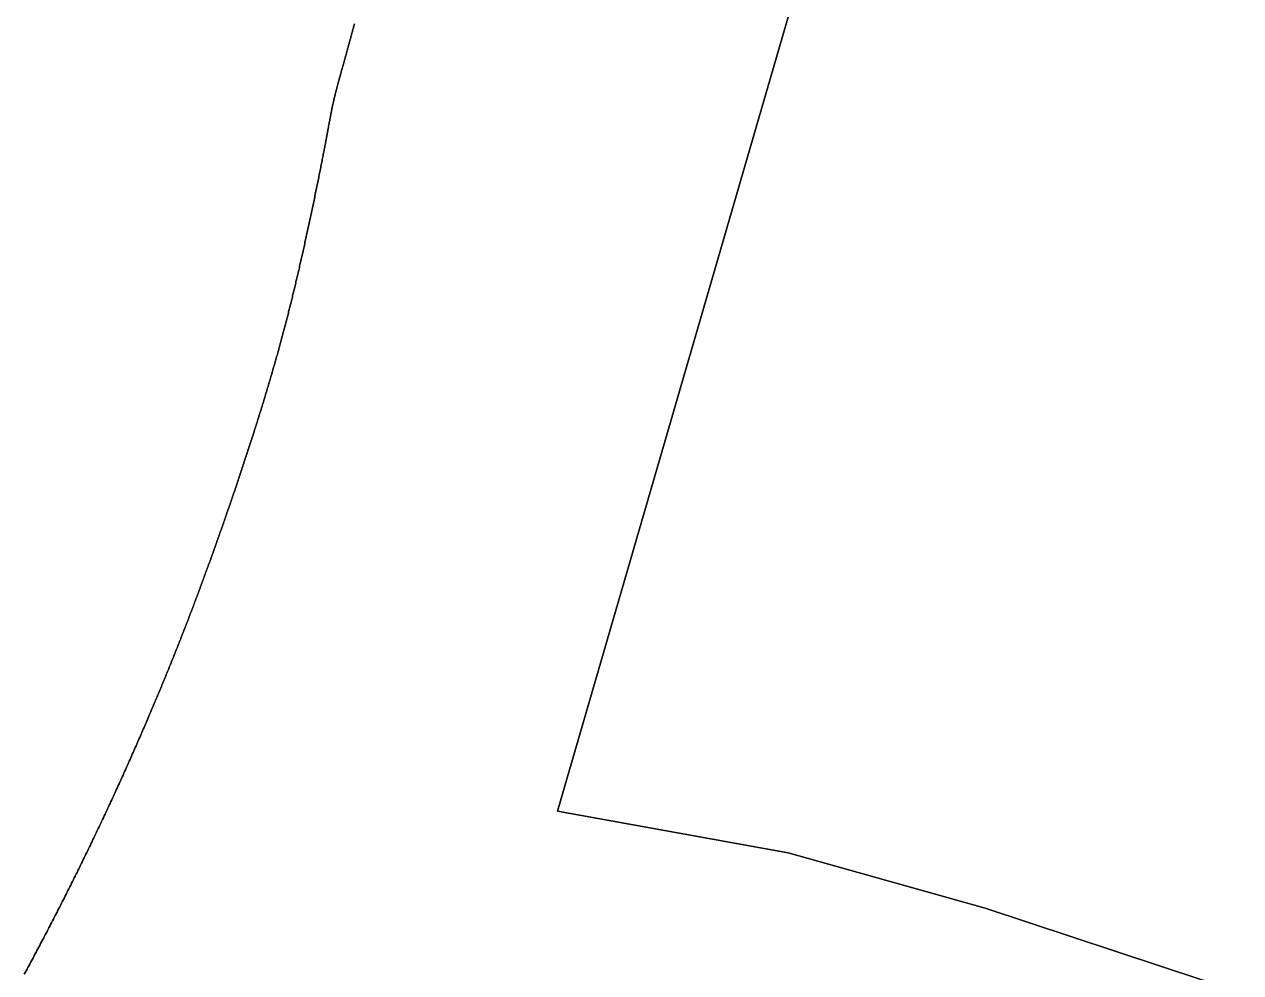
# Model space of a CAD drawing. Header units: inches. Extents: x 130170 to 284068, y 377793 to 804530.
# Drawn here: x 260596.8 to 260664.2, y 746293.5 to 746346.1 of the extents above; entities that cross this region are included whole.
import ezdxf

# ---------------------------------------------------------------- set-up
doc = ezdxf.new("R2010")
doc.units = ezdxf.units.IN
doc.header["$MEASUREMENT"] = 0
doc.layers.add('muni_il', color=7, linetype='Continuous')

msp = doc.modelspace()

# ---------------------------------------------------------------- linework, layer by layer
at = {"layer": 'muni_il'}
for points in [[(260754.781, 747530.375), (260754.516, 747438.375), (260754.219, 747328.938), (260744.016, 747241.375), (260757.781, 747179.188), (260746.219, 746984), (260731.625, 746822.375), (260701.984, 746720.062), (260696.672, 746692.375), (260695.016, 746602.75), (260685.453, 746523.188), (260656.688, 746406.938), (260626.344, 746302.5), (260639.141, 746300.188), (260650.062, 746297.125), (260662.125, 746293.125), (260756.85, 746272.963), (260806.032, 746262.021), (261717.828, 746059.438), (261715.418, 746000.168), (261660.703, 744654.562)], [(261660.703, 744654.562), (261715.418, 746000.168), (261717.828, 746059.438), (260806.032, 746262.021), (260756.85, 746272.963), (260662.125, 746293.125), (260650.062, 746297.125), (260639.141, 746300.188), (260626.344, 746302.5), (260656.688, 746406.938), (260685.453, 746523.188), (260695.016, 746602.75), (260696.672, 746692.375), (260701.984, 746720.062), (260731.625, 746822.375), (260746.219, 746984), (260757.781, 747179.188), (260744.016, 747241.375), (260754.219, 747328.938), (260754.516, 747438.375), (260754.781, 747530.375)], [(260596.788, 746293.471), (260596.838, 746293.563), (260596.888, 746293.655), (260596.937, 746293.747), (260596.987, 746293.84), (260597.037, 746293.932), (260597.087, 746294.025), (260597.137, 746294.118), (260597.187, 746294.212), (260597.238, 746294.305), (260597.288, 746294.399), (260597.338, 746294.493), (260597.388, 746294.587), (260597.439, 746294.682), (260597.489, 746294.777), (260597.539, 746294.872), (260597.59, 746294.967), (260597.64, 746295.062), (260597.691, 746295.158), (260597.741, 746295.253), (260597.792, 746295.349), (260597.842, 746295.446), (260597.893, 746295.542), (260597.943, 746295.638), (260597.994, 746295.735), (260598.045, 746295.832), (260598.095, 746295.929), (260598.146, 746296.027), (260598.197, 746296.124), (260598.247, 746296.222), (260598.298, 746296.319), (260598.348, 746296.417), (260598.399, 746296.515), (260598.45, 746296.614), (260598.5, 746296.712), (260598.551, 746296.811), (260598.602, 746296.909), (260598.652, 746297.008), (260598.703, 746297.107), (260598.754, 746297.206), (260598.804, 746297.305), (260598.855, 746297.405), (260598.905, 746297.504), (260598.956, 746297.604), (260599.006, 746297.703), (260599.057, 746297.803), (260599.107, 746297.903), (260599.157, 746298.003), (260599.208, 746298.103), (260599.258, 746298.203), (260599.308, 746298.304), (260599.359, 746298.404), (260599.409, 746298.504), (260599.459, 746298.605), (260599.509, 746298.706), (260599.559, 746298.806), (260599.609, 746298.907), (260599.659, 746299.008), (260599.709, 746299.109), (260599.759, 746299.209), (260599.808, 746299.31), (260599.858, 746299.411), (260599.908, 746299.512), (260599.957, 746299.613), (260600.007, 746299.714), (260600.056, 746299.815), (260600.106, 746299.916), (260600.155, 746300.017), (260600.204, 746300.118), (260600.253, 746300.219), (260600.302, 746300.32), (260600.351, 746300.422), (260600.4, 746300.523), (260600.449, 746300.624), (260600.497, 746300.725), (260600.546, 746300.826), (260600.594, 746300.927), (260600.643, 746301.028), (260600.691, 746301.128), (260600.739, 746301.229), (260600.787, 746301.33), (260600.835, 746301.431), (260600.883, 746301.532), (260600.931, 746301.632), (260600.979, 746301.733), (260601.026, 746301.833), (260601.074, 746301.934), (260601.121, 746302.034), (260601.168, 746302.134), (260601.215, 746302.234), (260601.262, 746302.334), (260601.309, 746302.434), (260601.356, 746302.534), (260601.402, 746302.634), (260601.449, 746302.734), (260601.495, 746302.833), (260601.541, 746302.933), (260601.587, 746303.032), (260601.633, 746303.131), (260601.679, 746303.23), (260601.724, 746303.329), (260601.77, 746303.428), (260601.815, 746303.527), (260601.861, 746303.625), (260601.906, 746303.723), (260601.951, 746303.822), (260601.995, 746303.92), (260602.04, 746304.018), (260602.084, 746304.115), (260602.129, 746304.213), (260602.173, 746304.31), (260602.217, 746304.407), (260602.261, 746304.504), (260602.305, 746304.601), (260602.348, 746304.698), (260602.392, 746304.794), (260602.435, 746304.89), (260602.478, 746304.986), (260602.521, 746305.082), (260602.564, 746305.178), (260602.606, 746305.273), (260602.649, 746305.369), (260602.691, 746305.464), (260602.733, 746305.558), (260602.775, 746305.653), (260602.817, 746305.747), (260602.858, 746305.841), (260602.9, 746305.935), (260602.941, 746306.029), (260602.982, 746306.122), (260603.023, 746306.216), (260603.064, 746306.309), (260603.105, 746306.401), (260603.145, 746306.494), (260603.185, 746306.586), (260603.226, 746306.678), (260603.265, 746306.77), (260603.305, 746306.861), (260603.345, 746306.953), (260603.384, 746307.044), (260603.423, 746307.135), (260603.463, 746307.225), (260603.501, 746307.315), (260603.54, 746307.405), (260603.579, 746307.495), (260603.617, 746307.585), (260603.655, 746307.674), (260603.693, 746307.763), (260603.731, 746307.852), (260603.769, 746307.94), (260603.806, 746308.029), (260603.844, 746308.116), (260603.881, 746308.204), (260603.918, 746308.292), (260603.955, 746308.379), (260603.991, 746308.466), (260604.028, 746308.553), (260604.064, 746308.639), (260604.101, 746308.725), (260604.137, 746308.811), (260604.173, 746308.897), (260604.208, 746308.982), (260604.244, 746309.067), (260604.279, 746309.152), (260604.314, 746309.237), (260604.349, 746309.321), (260604.384, 746309.406), (260604.419, 746309.489), (260604.454, 746309.573), (260604.488, 746309.657), (260604.522, 746309.74), (260604.556, 746309.823), (260604.59, 746309.905), (260604.624, 746309.988), (260604.658, 746310.07), (260604.691, 746310.152), (260604.725, 746310.234), (260604.758, 746310.316), (260604.791, 746310.397), (260604.824, 746310.478), (260604.857, 746310.559), (260604.889, 746310.64), (260604.922, 746310.72), (260604.954, 746310.8), (260604.987, 746310.881), (260605.019, 746310.961), (260605.051, 746311.04), (260605.083, 746311.12), (260605.114, 746311.199), (260605.146, 746311.278), (260605.177, 746311.357), (260605.209, 746311.436), (260605.24, 746311.514), (260605.271, 746311.593), (260605.302, 746311.671), (260605.333, 746311.749), (260605.364, 746311.827), (260605.395, 746311.905), (260605.425, 746311.982), (260605.456, 746312.06), (260605.486, 746312.137), (260605.516, 746312.215), (260605.547, 746312.292), (260605.577, 746312.369), (260605.607, 746312.446), (260605.637, 746312.522), (260605.666, 746312.599), (260605.696, 746312.675), (260605.726, 746312.752), (260605.755, 746312.828), (260605.785, 746312.904), (260605.814, 746312.98), (260605.844, 746313.057), (260605.873, 746313.133), (260605.902, 746313.208), (260605.931, 746313.284), (260605.96, 746313.36), (260605.989, 746313.436), (260606.018, 746313.511), (260606.047, 746313.587), (260606.076, 746313.663), (260606.104, 746313.738), (260606.133, 746313.814), (260606.162, 746313.889), (260606.19, 746313.965), (260606.219, 746314.04), (260606.247, 746314.116), (260606.276, 746314.191), (260606.304, 746314.267), (260606.333, 746314.342), (260606.361, 746314.418), (260606.389, 746314.493), (260606.418, 746314.569), (260606.446, 746314.644), (260606.474, 746314.72), (260606.502, 746314.796), (260606.53, 746314.871), (260606.559, 746314.947), (260606.587, 746315.023), (260606.615, 746315.099), (260606.643, 746315.174), (260606.671, 746315.25), (260606.699, 746315.326), (260606.727, 746315.402), (260606.755, 746315.479), (260606.783, 746315.555), (260606.811, 746315.631), (260606.839, 746315.708), (260606.867, 746315.784), (260606.895, 746315.861), (260606.923, 746315.937), (260606.951, 746316.014), (260606.979, 746316.091), (260607.007, 746316.168), (260607.035, 746316.245), (260607.063, 746316.322), (260607.091, 746316.4), (260607.119, 746316.477), (260607.147, 746316.555), (260607.175, 746316.632), (260607.203, 746316.71), (260607.231, 746316.788), (260607.259, 746316.866), (260607.287, 746316.944), (260607.315, 746317.023), (260607.344, 746317.101), (260607.372, 746317.18), (260607.4, 746317.259), (260607.428, 746317.338), (260607.456, 746317.417), (260607.484, 746317.496), (260607.512, 746317.576), (260607.541, 746317.655), (260607.569, 746317.735), (260607.597, 746317.815), (260607.625, 746317.895), (260607.654, 746317.975), (260607.682, 746318.055), (260607.71, 746318.135), (260607.738, 746318.216), (260607.767, 746318.296), (260607.795, 746318.377), (260607.823, 746318.458), (260607.852, 746318.54), (260607.88, 746318.621), (260607.908, 746318.702), (260607.937, 746318.784), (260607.965, 746318.865), (260607.994, 746318.947), (260608.022, 746319.029), (260608.05, 746319.111), (260608.079, 746319.194), (260608.107, 746319.276), (260608.136, 746319.359), (260608.164, 746319.441), (260608.193, 746319.524), (260608.221, 746319.607), (260608.25, 746319.69), (260608.278, 746319.773), (260608.307, 746319.856), (260608.335, 746319.939), (260608.363, 746320.023), (260608.392, 746320.106), (260608.42, 746320.19), (260608.449, 746320.273), (260608.477, 746320.357), (260608.506, 746320.441), (260608.534, 746320.525), (260608.562, 746320.609), (260608.591, 746320.693), (260608.619, 746320.777), (260608.647, 746320.861), (260608.675, 746320.946), (260608.704, 746321.03), (260608.732, 746321.114), (260608.76, 746321.199), (260608.788, 746321.283), (260608.816, 746321.368), (260608.845, 746321.452), (260608.873, 746321.536), (260608.901, 746321.621), (260608.929, 746321.706), (260608.956, 746321.79), (260608.984, 746321.875), (260609.012, 746321.959), (260609.04, 746322.043), (260609.068, 746322.128), (260609.095, 746322.212), (260609.123, 746322.297), (260609.151, 746322.381), (260609.178, 746322.465), (260609.206, 746322.55), (260609.233, 746322.634), (260609.26, 746322.718), (260609.288, 746322.802), (260609.315, 746322.886), (260609.342, 746322.97), (260609.369, 746323.054), (260609.396, 746323.138), (260609.423, 746323.221), (260609.45, 746323.305), (260609.476, 746323.388), (260609.503, 746323.472), (260609.53, 746323.555), (260609.556, 746323.638), (260609.582, 746323.721), (260609.609, 746323.804), (260609.635, 746323.886), (260609.661, 746323.969), (260609.687, 746324.051), (260609.713, 746324.134), (260609.739, 746324.216), (260609.764, 746324.298), (260609.79, 746324.379), (260609.815, 746324.461), (260609.841, 746324.542), (260609.866, 746324.623), (260609.891, 746324.704), (260609.916, 746324.785), (260609.941, 746324.866), (260609.966, 746324.946), (260609.991, 746325.026), (260610.015, 746325.106), (260610.04, 746325.186), (260610.064, 746325.266), (260610.088, 746325.345), (260610.112, 746325.424), (260610.136, 746325.503), (260610.16, 746325.582), (260610.184, 746325.66), (260610.207, 746325.739), (260610.231, 746325.816), (260610.254, 746325.894), (260610.277, 746325.972), (260610.3, 746326.049), (260610.323, 746326.126), (260610.346, 746326.203), (260610.369, 746326.279), (260610.391, 746326.356), (260610.414, 746326.432), (260610.436, 746326.507), (260610.459, 746326.583), (260610.481, 746326.658), (260610.503, 746326.733), (260610.524, 746326.808), (260610.546, 746326.883), (260610.568, 746326.957), (260610.589, 746327.031), (260610.61, 746327.105), (260610.631, 746327.179), (260610.653, 746327.252), (260610.673, 746327.325), (260610.694, 746327.398), (260610.715, 746327.471), (260610.736, 746327.543), (260610.756, 746327.616), (260610.776, 746327.688), (260610.797, 746327.76), (260610.816, 746327.831), (260610.836, 746327.903), (260610.856, 746327.974), (260610.876, 746328.045), (260610.896, 746328.115), (260610.915, 746328.186), (260610.935, 746328.256), (260610.954, 746328.327), (260610.973, 746328.397), (260610.992, 746328.467), (260611.011, 746328.536), (260611.03, 746328.606), (260611.049, 746328.675), (260611.068, 746328.745), (260611.086, 746328.814), (260611.105, 746328.883), (260611.123, 746328.951), (260611.141, 746329.02), (260611.16, 746329.089), (260611.178, 746329.157), (260611.196, 746329.226), (260611.214, 746329.294), (260611.232, 746329.362), (260611.25, 746329.431), (260611.268, 746329.499), (260611.285, 746329.567), (260611.303, 746329.635), (260611.321, 746329.703), (260611.338, 746329.771), (260611.355, 746329.838), (260611.373, 746329.906), (260611.39, 746329.974), (260611.407, 746330.042), (260611.425, 746330.11), (260611.442, 746330.178), (260611.459, 746330.246), (260611.476, 746330.314), (260611.493, 746330.382), (260611.51, 746330.45), (260611.527, 746330.518), (260611.544, 746330.586), (260611.561, 746330.655), (260611.578, 746330.723), (260611.595, 746330.792), (260611.612, 746330.86), (260611.629, 746330.929), (260611.646, 746330.998), (260611.663, 746331.067), (260611.679, 746331.136), (260611.696, 746331.206), (260611.713, 746331.275), (260611.73, 746331.345), (260611.747, 746331.415), (260611.763, 746331.485), (260611.78, 746331.555), (260611.797, 746331.625), (260611.814, 746331.696), (260611.831, 746331.767), (260611.847, 746331.838), (260611.864, 746331.91), (260611.881, 746331.981), (260611.898, 746332.053), (260611.915, 746332.125), (260611.932, 746332.198), (260611.949, 746332.271), (260611.966, 746332.344), (260611.983, 746332.417), (260612, 746332.491), (260612.017, 746332.565), (260612.034, 746332.639), (260612.051, 746332.713), (260612.068, 746332.788), (260612.085, 746332.863), (260612.103, 746332.939), (260612.12, 746333.015), (260612.137, 746333.091), (260612.154, 746333.167), (260612.172, 746333.244), (260612.189, 746333.321), (260612.207, 746333.399), (260612.224, 746333.476), (260612.241, 746333.554), (260612.259, 746333.633), (260612.277, 746333.712), (260612.294, 746333.791), (260612.312, 746333.87), (260612.33, 746333.95), (260612.347, 746334.03), (260612.365, 746334.11), (260612.383, 746334.191), (260612.401, 746334.272), (260612.418, 746334.353), (260612.436, 746334.435), (260612.454, 746334.517), (260612.472, 746334.599), (260612.49, 746334.681), (260612.508, 746334.764), (260612.526, 746334.847), (260612.544, 746334.93), (260612.562, 746335.013), (260612.58, 746335.097), (260612.598, 746335.181), (260612.616, 746335.265), (260612.634, 746335.349), (260612.652, 746335.433), (260612.67, 746335.518), (260612.688, 746335.602), (260612.706, 746335.687), (260612.724, 746335.772), (260612.742, 746335.857), (260612.759, 746335.942), (260612.777, 746336.027), (260612.795, 746336.112), (260612.813, 746336.197), (260612.831, 746336.282), (260612.849, 746336.367), (260612.866, 746336.452), (260612.884, 746336.536), (260612.902, 746336.621), (260612.919, 746336.705), (260612.936, 746336.79), (260612.954, 746336.874), (260612.971, 746336.958), (260612.988, 746337.042), (260613.005, 746337.125), (260613.022, 746337.208), (260613.039, 746337.291), (260613.056, 746337.374), (260613.073, 746337.456), (260613.09, 746337.538), (260613.106, 746337.619), (260613.122, 746337.7), (260613.139, 746337.781), (260613.155, 746337.861), (260613.171, 746337.94), (260613.186, 746338.019), (260613.202, 746338.097), (260613.217, 746338.175), (260613.233, 746338.252), (260613.248, 746338.329), (260613.263, 746338.404), (260613.278, 746338.479), (260613.292, 746338.553), (260613.307, 746338.627), (260613.321, 746338.7), (260613.335, 746338.772), (260613.349, 746338.843), (260613.363, 746338.913), (260613.376, 746338.982), (260613.389, 746339.051), (260613.402, 746339.118), (260613.415, 746339.185), (260613.428, 746339.251), (260613.44, 746339.316), (260613.453, 746339.379), (260613.465, 746339.442), (260613.476, 746339.504), (260613.488, 746339.565), (260613.499, 746339.624), (260613.51, 746339.683), (260613.521, 746339.741), (260613.532, 746339.797), (260613.542, 746339.853), (260613.553, 746339.908), (260613.563, 746339.961), (260613.573, 746340.013), (260613.582, 746340.065), (260613.592, 746340.115), (260613.601, 746340.165), (260613.61, 746340.213), (260613.619, 746340.26), (260613.627, 746340.307), (260613.635, 746340.352), (260613.644, 746340.396), (260613.652, 746340.44), (260613.66, 746340.482), (260613.667, 746340.524), (260613.675, 746340.564), (260613.682, 746340.604), (260613.689, 746340.643), (260613.696, 746340.681), (260613.703, 746340.718), (260613.71, 746340.754), (260613.717, 746340.79), (260613.723, 746340.825), (260613.73, 746340.859), (260613.736, 746340.893), (260613.742, 746340.925), (260613.748, 746340.957), (260613.754, 746340.989), (260613.76, 746341.02), (260613.765, 746341.05), (260613.771, 746341.08), (260613.777, 746341.109), (260613.782, 746341.138), (260613.787, 746341.166), (260613.793, 746341.194), (260613.798, 746341.221), (260613.803, 746341.248), (260613.809, 746341.275), (260613.814, 746341.301), (260613.819, 746341.327), (260613.824, 746341.352), (260613.829, 746341.377), (260613.834, 746341.401), (260613.838, 746341.425), (260613.843, 746341.449), (260613.848, 746341.472), (260613.852, 746341.494), (260613.857, 746341.516), (260613.939, 746341.885), (260613.953, 746341.946), (260613.961, 746341.975), (260613.967, 746342.004), (260613.974, 746342.033), (260613.981, 746342.061), (260613.988, 746342.088), (260613.994, 746342.115), (260614.001, 746342.142), (260614.008, 746342.169), (260614.014, 746342.195), (260614.021, 746342.221), (260614.027, 746342.247), (260614.033, 746342.273), (260614.04, 746342.298), (260614.046, 746342.324), (260614.053, 746342.349), (260614.059, 746342.374), (260614.065, 746342.4), (260614.072, 746342.425), (260614.078, 746342.45), (260614.085, 746342.475), (260614.091, 746342.5), (260614.097, 746342.525), (260614.104, 746342.55), (260614.11, 746342.575), (260614.117, 746342.6), (260614.123, 746342.625), (260614.13, 746342.65), (260614.137, 746342.675), (260614.143, 746342.701), (260614.15, 746342.726), (260614.157, 746342.751), (260614.163, 746342.777), (260614.17, 746342.802), (260614.177, 746342.828), (260614.184, 746342.853), (260614.191, 746342.879), (260614.197, 746342.905), (260614.205, 746342.931), (260614.212, 746342.956), (260614.219, 746342.983), (260614.226, 746343.009), (260614.233, 746343.035), (260614.24, 746343.062), (260614.247, 746343.088), (260614.254, 746343.115), (260614.262, 746343.141), (260614.269, 746343.168), (260614.277, 746343.195), (260614.284, 746343.223), (260614.292, 746343.25), (260614.299, 746343.278), (260614.307, 746343.305), (260614.315, 746343.333), (260614.322, 746343.361), (260614.33, 746343.389), (260614.338, 746343.418), (260614.346, 746343.446), (260614.354, 746343.475), (260614.362, 746343.504), (260614.37, 746343.534), (260614.379, 746343.563), (260614.387, 746343.593), (260614.395, 746343.623), (260614.404, 746343.653), (260614.412, 746343.683), (260614.421, 746343.714), (260614.429, 746343.745), (260614.438, 746343.776), (260614.447, 746343.808), (260614.456, 746343.84), (260614.465, 746343.872), (260614.474, 746343.904), (260614.483, 746343.937), (260614.492, 746343.97), (260614.502, 746344.003), (260614.511, 746344.037), (260614.521, 746344.071), (260614.53, 746344.105), (260614.54, 746344.14), (260614.55, 746344.175), (260614.56, 746344.211), (260614.57, 746344.246), (260614.58, 746344.283), (260614.59, 746344.319), (260614.601, 746344.356), (260614.611, 746344.394), (260614.622, 746344.431), (260614.632, 746344.47), (260614.643, 746344.508), (260614.654, 746344.547), (260614.665, 746344.587), (260614.676, 746344.627), (260614.687, 746344.667), (260614.698, 746344.708), (260614.71, 746344.749), (260614.721, 746344.791), (260614.733, 746344.833), (260614.745, 746344.875), (260614.756, 746344.918), (260614.768, 746344.962), (260614.78, 746345.006), (260614.793, 746345.05), (260614.805, 746345.095), (260614.817, 746345.14), (260614.83, 746345.186), (260614.842, 746345.232), (260614.855, 746345.279), (260614.868, 746345.326), (260614.881, 746345.374), (260614.894, 746345.422), (260614.907, 746345.47), (260614.92, 746345.519), (260614.934, 746345.569), (260614.947, 746345.619), (260614.961, 746345.669), (260614.975, 746345.72), (260614.988, 746345.771), (260615.002, 746345.823), (260615.016, 746345.875), (260615.031, 746345.928), (260615.045, 746345.981), (260615.059, 746346.035), (260615.073, 746346.089), (260615.088, 746346.143)], [(260615.088, 746346.143), (260615.073, 746346.089), (260615.059, 746346.035), (260615.045, 746345.981), (260615.031, 746345.928), (260615.016, 746345.875), (260615.002, 746345.823), (260614.988, 746345.771), (260614.975, 746345.72), (260614.961, 746345.669), (260614.947, 746345.619), (260614.934, 746345.569), (260614.92, 746345.519), (260614.907, 746345.47), (260614.894, 746345.422), (260614.881, 746345.374), (260614.868, 746345.326), (260614.855, 746345.279), (260614.842, 746345.232), (260614.83, 746345.186), (260614.817, 746345.14), (260614.805, 746345.095), (260614.793, 746345.05), (260614.78, 746345.006), (260614.768, 746344.962), (260614.756, 746344.918), (260614.745, 746344.875), (260614.733, 746344.833), (260614.721, 746344.791), (260614.71, 746344.749), (260614.698, 746344.708), (260614.687, 746344.667), (260614.676, 746344.627), (260614.665, 746344.587), (260614.654, 746344.547), (260614.643, 746344.508), (260614.632, 746344.47), (260614.622, 746344.431), (260614.611, 746344.394), (260614.601, 746344.356), (260614.59, 746344.319), (260614.58, 746344.283), (260614.57, 746344.246), (260614.56, 746344.211), (260614.55, 746344.175), (260614.54, 746344.14), (260614.53, 746344.105), (260614.521, 746344.071), (260614.511, 746344.037), (260614.502, 746344.003), (260614.492, 746343.97), (260614.483, 746343.937), (260614.474, 746343.904), (260614.465, 746343.872), (260614.456, 746343.84), (260614.447, 746343.808), (260614.438, 746343.776), (260614.429, 746343.745), (260614.421, 746343.714), (260614.412, 746343.683), (260614.404, 746343.653), (260614.395, 746343.623), (260614.387, 746343.593), (260614.379, 746343.563), (260614.37, 746343.534), (260614.362, 746343.504), (260614.354, 746343.475), (260614.346, 746343.446), (260614.338, 746343.418), (260614.33, 746343.389), (260614.322, 746343.361), (260614.315, 746343.333), (260614.307, 746343.305), (260614.299, 746343.278), (260614.292, 746343.25), (260614.284, 746343.223), (260614.277, 746343.195), (260614.269, 746343.168), (260614.262, 746343.141), (260614.254, 746343.115), (260614.247, 746343.088), (260614.24, 746343.062), (260614.233, 746343.035), (260614.226, 746343.009), (260614.219, 746342.983), (260614.212, 746342.956), (260614.205, 746342.931), (260614.197, 746342.905), (260614.191, 746342.879), (260614.184, 746342.853), (260614.177, 746342.828), (260614.17, 746342.802), (260614.163, 746342.777), (260614.157, 746342.751), (260614.15, 746342.726), (260614.143, 746342.701), (260614.137, 746342.675), (260614.13, 746342.65), (260614.123, 746342.625), (260614.117, 746342.6), (260614.11, 746342.575), (260614.104, 746342.55), (260614.097, 746342.525), (260614.091, 746342.5), (260614.085, 746342.475), (260614.078, 746342.45), (260614.072, 746342.425), (260614.065, 746342.4), (260614.059, 746342.374), (260614.053, 746342.349), (260614.046, 746342.324), (260614.04, 746342.298), (260614.033, 746342.273), (260614.027, 746342.247), (260614.021, 746342.221), (260614.014, 746342.195), (260614.008, 746342.169), (260614.001, 746342.142), (260613.994, 746342.115), (260613.988, 746342.088), (260613.981, 746342.061), (260613.974, 746342.033), (260613.967, 746342.004), (260613.961, 746341.975), (260613.953, 746341.946), (260613.939, 746341.885), (260613.857, 746341.516), (260613.852, 746341.494), (260613.848, 746341.472), (260613.843, 746341.449), (260613.838, 746341.425), (260613.834, 746341.401), (260613.829, 746341.377), (260613.824, 746341.352), (260613.819, 746341.327), (260613.814, 746341.301), (260613.809, 746341.275), (260613.803, 746341.248), (260613.798, 746341.221), (260613.793, 746341.194), (260613.787, 746341.166), (260613.782, 746341.138), (260613.777, 746341.109), (260613.771, 746341.08), (260613.765, 746341.05), (260613.76, 746341.02), (260613.754, 746340.989), (260613.748, 746340.957), (260613.742, 746340.925), (260613.736, 746340.893), (260613.73, 746340.859), (260613.723, 746340.825), (260613.717, 746340.79), (260613.71, 746340.754), (260613.703, 746340.718), (260613.696, 746340.681), (260613.689, 746340.643), (260613.682, 746340.604), (260613.675, 746340.564), (260613.667, 746340.524), (260613.66, 746340.482), (260613.652, 746340.44), (260613.644, 746340.396), (260613.635, 746340.352), (260613.627, 746340.307), (260613.619, 746340.26), (260613.61, 746340.213), (260613.601, 746340.165), (260613.592, 746340.115), (260613.582, 746340.065), (260613.573, 746340.013), (260613.563, 746339.961), (260613.553, 746339.908), (260613.542, 746339.853), (260613.532, 746339.797), (260613.521, 746339.741), (260613.51, 746339.683), (260613.499, 746339.624), (260613.488, 746339.565), (260613.476, 746339.504), (260613.465, 746339.442), (260613.453, 746339.379), (260613.44, 746339.316), (260613.428, 746339.251), (260613.415, 746339.185), (260613.402, 746339.118), (260613.389, 746339.051), (260613.376, 746338.982), (260613.363, 746338.913), (260613.349, 746338.843), (260613.335, 746338.772), (260613.321, 746338.7), (260613.307, 746338.627), (260613.292, 746338.553), (260613.278, 746338.479), (260613.263, 746338.404), (260613.248, 746338.329), (260613.233, 746338.252), (260613.217, 746338.175), (260613.202, 746338.097), (260613.186, 746338.019), (260613.171, 746337.94), (260613.155, 746337.861), (260613.139, 746337.781), (260613.122, 746337.7), (260613.106, 746337.619), (260613.09, 746337.538), (260613.073, 746337.456), (260613.056, 746337.374), (260613.039, 746337.291), (260613.022, 746337.208), (260613.005, 746337.125), (260612.988, 746337.042), (260612.971, 746336.958), (260612.954, 746336.874), (260612.936, 746336.79), (260612.919, 746336.705), (260612.902, 746336.621), (260612.884, 746336.536), (260612.866, 746336.452), (260612.849, 746336.367), (260612.831, 746336.282), (260612.813, 746336.197), (260612.795, 746336.112), (260612.777, 746336.027), (260612.759, 746335.942), (260612.742, 746335.857), (260612.724, 746335.772), (260612.706, 746335.687), (260612.688, 746335.602), (260612.67, 746335.518), (260612.652, 746335.433), (260612.634, 746335.349), (260612.616, 746335.265), (260612.598, 746335.181), (260612.58, 746335.097), (260612.562, 746335.013), (260612.544, 746334.93), (260612.526, 746334.847), (260612.508, 746334.764), (260612.49, 746334.681), (260612.472, 746334.599), (260612.454, 746334.517), (260612.436, 746334.435), (260612.418, 746334.353), (260612.401, 746334.272), (260612.383, 746334.191), (260612.365, 746334.11), (260612.347, 746334.03), (260612.33, 746333.95), (260612.312, 746333.87), (260612.294, 746333.791), (260612.277, 746333.712), (260612.259, 746333.633), (260612.241, 746333.554), (260612.224, 746333.476), (260612.207, 746333.399), (260612.189, 746333.321), (260612.172, 746333.244), (260612.154, 746333.167), (260612.137, 746333.091), (260612.12, 746333.015), (260612.103, 746332.939), (260612.085, 746332.863), (260612.068, 746332.788), (260612.051, 746332.713), (260612.034, 746332.639), (260612.017, 746332.565), (260612, 746332.491), (260611.983, 746332.417), (260611.966, 746332.344), (260611.949, 746332.271), (260611.932, 746332.198), (260611.915, 746332.125), (260611.898, 746332.053), (260611.881, 746331.981), (260611.864, 746331.91), (260611.847, 746331.838), (260611.831, 746331.767), (260611.814, 746331.696), (260611.797, 746331.625), (260611.78, 746331.555), (260611.763, 746331.485), (260611.747, 746331.415), (260611.73, 746331.345), (260611.713, 746331.275), (260611.696, 746331.206), (260611.679, 746331.136), (260611.663, 746331.067), (260611.646, 746330.998), (260611.629, 746330.929), (260611.612, 746330.86), (260611.595, 746330.792), (260611.578, 746330.723), (260611.561, 746330.655), (260611.544, 746330.586), (260611.527, 746330.518), (260611.51, 746330.45), (260611.493, 746330.382), (260611.476, 746330.314), (260611.459, 746330.246), (260611.442, 746330.178), (260611.425, 746330.11), (260611.407, 746330.042), (260611.39, 746329.974), (260611.373, 746329.906), (260611.355, 746329.838), (260611.338, 746329.771), (260611.321, 746329.703), (260611.303, 746329.635), (260611.285, 746329.567), (260611.268, 746329.499), (260611.25, 746329.431), (260611.232, 746329.362), (260611.214, 746329.294), (260611.196, 746329.226), (260611.178, 746329.157), (260611.16, 746329.089), (260611.141, 746329.02), (260611.123, 746328.951), (260611.105, 746328.883), (260611.086, 746328.814), (260611.068, 746328.745), (260611.049, 746328.675), (260611.03, 746328.606), (260611.011, 746328.536), (260610.992, 746328.467), (260610.973, 746328.397), (260610.954, 746328.327), (260610.935, 746328.256), (260610.915, 746328.186), (260610.896, 746328.115), (260610.876, 746328.045), (260610.856, 746327.974), (260610.836, 746327.903), (260610.816, 746327.831), (260610.797, 746327.76), (260610.776, 746327.688), (260610.756, 746327.616), (260610.736, 746327.543), (260610.715, 746327.471), (260610.694, 746327.398), (260610.673, 746327.325), (260610.653, 746327.252), (260610.631, 746327.179), (260610.61, 746327.105), (260610.589, 746327.031), (260610.568, 746326.957), (260610.546, 746326.883), (260610.524, 746326.808), (260610.503, 746326.733), (260610.481, 746326.658), (260610.459, 746326.583), (260610.436, 746326.507), (260610.414, 746326.432), (260610.391, 746326.356), (260610.369, 746326.279), (260610.346, 746326.203), (260610.323, 746326.126), (260610.3, 746326.049), (260610.277, 746325.972), (260610.254, 746325.894), (260610.231, 746325.816), (260610.207, 746325.739), (260610.184, 746325.66), (260610.16, 746325.582), (260610.136, 746325.503), (260610.112, 746325.424), (260610.088, 746325.345), (260610.064, 746325.266), (260610.04, 746325.186), (260610.015, 746325.106), (260609.991, 746325.026), (260609.966, 746324.946), (260609.941, 746324.866), (260609.916, 746324.785), (260609.891, 746324.704), (260609.866, 746324.623), (260609.841, 746324.542), (260609.815, 746324.461), (260609.79, 746324.379), (260609.764, 746324.298), (260609.739, 746324.216), (260609.713, 746324.134), (260609.687, 746324.051), (260609.661, 746323.969), (260609.635, 746323.886), (260609.609, 746323.804), (260609.582, 746323.721), (260609.556, 746323.638), (260609.53, 746323.555), (260609.503, 746323.472), (260609.476, 746323.388), (260609.45, 746323.305), (260609.423, 746323.221), (260609.396, 746323.138), (260609.369, 746323.054), (260609.342, 746322.97), (260609.315, 746322.886), (260609.288, 746322.802), (260609.26, 746322.718), (260609.233, 746322.634), (260609.206, 746322.55), (260609.178, 746322.465), (260609.151, 746322.381), (260609.123, 746322.297), (260609.095, 746322.212), (260609.068, 746322.128), (260609.04, 746322.043), (260609.012, 746321.959), (260608.984, 746321.875), (260608.956, 746321.79), (260608.929, 746321.706), (260608.901, 746321.621), (260608.873, 746321.536), (260608.845, 746321.452), (260608.816, 746321.368), (260608.788, 746321.283), (260608.76, 746321.199), (260608.732, 746321.114), (260608.704, 746321.03), (260608.675, 746320.946), (260608.647, 746320.861), (260608.619, 746320.777), (260608.591, 746320.693), (260608.562, 746320.609), (260608.534, 746320.525), (260608.506, 746320.441), (260608.477, 746320.357), (260608.449, 746320.273), (260608.42, 746320.19), (260608.392, 746320.106), (260608.363, 746320.023), (260608.335, 746319.939), (260608.307, 746319.856), (260608.278, 746319.773), (260608.25, 746319.69), (260608.221, 746319.607), (260608.193, 746319.524), (260608.164, 746319.441), (260608.136, 746319.359), (260608.107, 746319.276), (260608.079, 746319.194), (260608.05, 746319.111), (260608.022, 746319.029), (260607.994, 746318.947), (260607.965, 746318.865), (260607.937, 746318.784), (260607.908, 746318.702), (260607.88, 746318.621), (260607.852, 746318.54), (260607.823, 746318.458), (260607.795, 746318.377), (260607.767, 746318.296), (260607.738, 746318.216), (260607.71, 746318.135), (260607.682, 746318.055), (260607.654, 746317.975), (260607.625, 746317.895), (260607.597, 746317.815), (260607.569, 746317.735), (260607.541, 746317.655), (260607.512, 746317.576), (260607.484, 746317.496), (260607.456, 746317.417), (260607.428, 746317.338), (260607.4, 746317.259), (260607.372, 746317.18), (260607.344, 746317.101), (260607.315, 746317.023), (260607.287, 746316.944), (260607.259, 746316.866), (260607.231, 746316.788), (260607.203, 746316.71), (260607.175, 746316.632), (260607.147, 746316.555), (260607.119, 746316.477), (260607.091, 746316.4), (260607.063, 746316.322), (260607.035, 746316.245), (260607.007, 746316.168), (260606.979, 746316.091), (260606.951, 746316.014), (260606.923, 746315.937), (260606.895, 746315.861), (260606.867, 746315.784), (260606.839, 746315.708), (260606.811, 746315.631), (260606.783, 746315.555), (260606.755, 746315.479), (260606.727, 746315.402), (260606.699, 746315.326), (260606.671, 746315.25), (260606.643, 746315.174), (260606.615, 746315.099), (260606.587, 746315.023), (260606.559, 746314.947), (260606.53, 746314.871), (260606.502, 746314.796), (260606.474, 746314.72), (260606.446, 746314.644), (260606.418, 746314.569), (260606.389, 746314.493), (260606.361, 746314.418), (260606.333, 746314.342), (260606.304, 746314.267), (260606.276, 746314.191), (260606.247, 746314.116), (260606.219, 746314.04), (260606.19, 746313.965), (260606.162, 746313.889), (260606.133, 746313.814), (260606.104, 746313.738), (260606.076, 746313.663), (260606.047, 746313.587), (260606.018, 746313.511), (260605.989, 746313.436), (260605.96, 746313.36), (260605.931, 746313.284), (260605.902, 746313.208), (260605.873, 746313.133), (260605.844, 746313.057), (260605.814, 746312.98), (260605.785, 746312.904), (260605.755, 746312.828), (260605.726, 746312.752), (260605.696, 746312.675), (260605.666, 746312.599), (260605.637, 746312.522), (260605.607, 746312.446), (260605.577, 746312.369), (260605.547, 746312.292), (260605.516, 746312.215), (260605.486, 746312.137), (260605.456, 746312.06), (260605.425, 746311.982), (260605.395, 746311.905), (260605.364, 746311.827), (260605.333, 746311.749), (260605.302, 746311.671), (260605.271, 746311.593), (260605.24, 746311.514), (260605.209, 746311.436), (260605.177, 746311.357), (260605.146, 746311.278), (260605.114, 746311.199), (260605.083, 746311.12), (260605.051, 746311.04), (260605.019, 746310.961), (260604.987, 746310.881), (260604.954, 746310.8), (260604.922, 746310.72), (260604.889, 746310.64), (260604.857, 746310.559), (260604.824, 746310.478), (260604.791, 746310.397), (260604.758, 746310.316), (260604.725, 746310.234), (260604.691, 746310.152), (260604.658, 746310.07), (260604.624, 746309.988), (260604.59, 746309.905), (260604.556, 746309.823), (260604.522, 746309.74), (260604.488, 746309.657), (260604.454, 746309.573), (260604.419, 746309.489), (260604.384, 746309.406), (260604.349, 746309.321), (260604.314, 746309.237), (260604.279, 746309.152), (260604.244, 746309.067), (260604.208, 746308.982), (260604.173, 746308.897), (260604.137, 746308.811), (260604.101, 746308.725), (260604.064, 746308.639), (260604.028, 746308.553), (260603.991, 746308.466), (260603.955, 746308.379), (260603.918, 746308.292), (260603.881, 746308.204), (260603.844, 746308.116), (260603.806, 746308.029), (260603.769, 746307.94), (260603.731, 746307.852), (260603.693, 746307.763), (260603.655, 746307.674), (260603.617, 746307.585), (260603.579, 746307.495), (260603.54, 746307.405), (260603.501, 746307.315), (260603.463, 746307.225), (260603.423, 746307.135), (260603.384, 746307.044), (260603.345, 746306.953), (260603.305, 746306.861), (260603.265, 746306.77), (260603.226, 746306.678), (260603.185, 746306.586), (260603.145, 746306.494), (260603.105, 746306.401), (260603.064, 746306.309), (260603.023, 746306.216), (260602.982, 746306.122), (260602.941, 746306.029), (260602.9, 746305.935), (260602.858, 746305.841), (260602.817, 746305.747), (260602.775, 746305.653), (260602.733, 746305.558), (260602.691, 746305.464), (260602.649, 746305.369), (260602.606, 746305.273), (260602.564, 746305.178), (260602.521, 746305.082), (260602.478, 746304.986), (260602.435, 746304.89), (260602.392, 746304.794), (260602.348, 746304.698), (260602.305, 746304.601), (260602.261, 746304.504), (260602.217, 746304.407), (260602.173, 746304.31), (260602.129, 746304.213), (260602.084, 746304.115), (260602.04, 746304.018), (260601.995, 746303.92), (260601.951, 746303.822), (260601.906, 746303.723), (260601.861, 746303.625), (260601.815, 746303.527), (260601.77, 746303.428), (260601.724, 746303.329), (260601.679, 746303.23), (260601.633, 746303.131), (260601.587, 746303.032), (260601.541, 746302.933), (260601.495, 746302.833), (260601.449, 746302.734), (260601.402, 746302.634), (260601.356, 746302.534), (260601.309, 746302.434), (260601.262, 746302.334), (260601.215, 746302.234), (260601.168, 746302.134), (260601.121, 746302.034), (260601.074, 746301.934), (260601.026, 746301.833), (260600.979, 746301.733), (260600.931, 746301.632), (260600.883, 746301.532), (260600.835, 746301.431), (260600.787, 746301.33), (260600.739, 746301.229), (260600.691, 746301.128), (260600.643, 746301.028), (260600.594, 746300.927), (260600.546, 746300.826), (260600.497, 746300.725), (260600.449, 746300.624), (260600.4, 746300.523), (260600.351, 746300.422), (260600.302, 746300.32), (260600.253, 746300.219), (260600.204, 746300.118), (260600.155, 746300.017), (260600.106, 746299.916), (260600.056, 746299.815), (260600.007, 746299.714), (260599.957, 746299.613), (260599.908, 746299.512), (260599.858, 746299.411), (260599.808, 746299.31), (260599.759, 746299.209), (260599.709, 746299.109), (260599.659, 746299.008), (260599.609, 746298.907), (260599.559, 746298.806), (260599.509, 746298.706), (260599.459, 746298.605), (260599.409, 746298.504), (260599.359, 746298.404), (260599.308, 746298.304), (260599.258, 746298.203), (260599.208, 746298.103), (260599.157, 746298.003), (260599.107, 746297.903), (260599.057, 746297.803), (260599.006, 746297.703), (260598.956, 746297.604), (260598.905, 746297.504), (260598.855, 746297.405), (260598.804, 746297.305), (260598.754, 746297.206), (260598.703, 746297.107), (260598.652, 746297.008), (260598.602, 746296.909), (260598.551, 746296.811), (260598.5, 746296.712), (260598.45, 746296.614), (260598.399, 746296.515), (260598.348, 746296.417), (260598.298, 746296.319), (260598.247, 746296.222), (260598.197, 746296.124), (260598.146, 746296.027), (260598.095, 746295.929), (260598.045, 746295.832), (260597.994, 746295.735), (260597.943, 746295.638), (260597.893, 746295.542), (260597.842, 746295.446), (260597.792, 746295.349), (260597.741, 746295.253), (260597.691, 746295.158), (260597.64, 746295.062), (260597.59, 746294.967), (260597.539, 746294.872), (260597.489, 746294.777), (260597.439, 746294.682), (260597.388, 746294.587), (260597.338, 746294.493), (260597.288, 746294.399), (260597.238, 746294.305), (260597.187, 746294.212), (260597.137, 746294.118), (260597.087, 746294.025), (260597.037, 746293.932), (260596.987, 746293.84), (260596.937, 746293.747), (260596.888, 746293.655), (260596.838, 746293.563), (260596.788, 746293.471)]]:
    msp.add_lwpolyline(points, dxfattribs=at)

doc.saveas('drawing.dxf')
